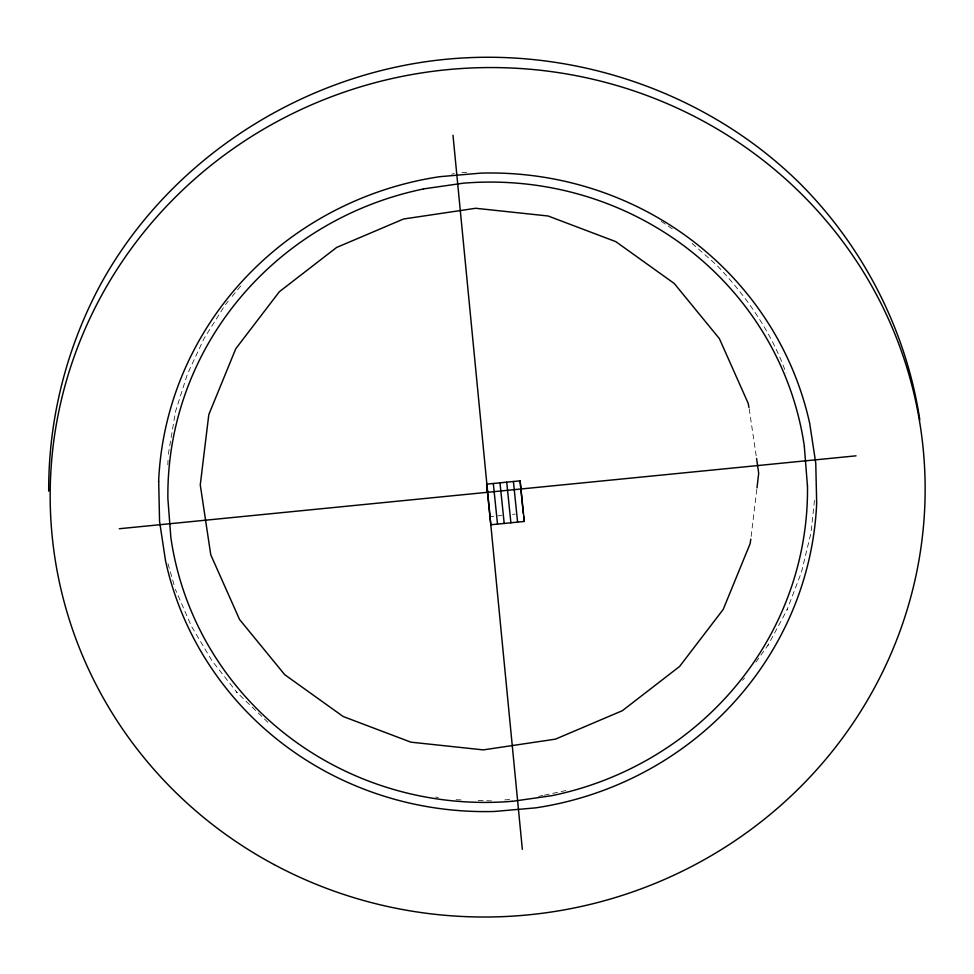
<?xml version="1.0" encoding="UTF-8"?>
<svg xmlns="http://www.w3.org/2000/svg" width="974" height="974" viewBox="0 0 974 974"><rect width="100%" height="100%" fill="white"/><g stroke="black" fill="none" stroke-linecap="round" stroke-linejoin="round"><path stroke-width="0.73" stroke-dasharray="4.87 3.65" d="M167.796 464.756L168.027 460.264M168.332 454.274L175.551 411.369L187.434 374.077L204.041 338.477L224.58 305.885M814.495 500.429L810.965 532.961L801.505 572.067L787.077 609.761L787.418 609.152L767.902 645.445M756.822 489.338L750.991 537.636M755.958 662.077L768.218 644.885M225.396 304.606L228.293 301.088M232.153 296.4L242.794 283.495M742.517 680.266L744.562 678.038M538.622 796.367L542.956 795.441M544.405 795.137L566.101 790.498M451.571 174.09L454.517 173.676M489.764 516.646L493.781 516.244M497.811 515.843L501.829 515.453M512.543 514.382L515.222 514.126M504.8 799.91L512.166 799.252M461.871 172.617L467.812 172.495M456.076 799.727L461.98 799.922M478.234 800.458L491.529 800.908M435.597 797.061L438.519 797.511M661.224 221.354L675.079 230.741M267.911 722.355L236.548 692.039L237.011 692.538L212.028 660.774L191.367 626.185L175.357 589.331M692.112 243.415L716.474 264.904C746.242 296.023 771.53 332.244 786.03 373.018M167.966 563.629L174.541 586.47M749.189 408.837L756.579 458.474"/><path stroke-width="1.46" d="M48.7 491.152C48.396 419.599 66.281 348.643 99.969 285.552L100.298 284.956C170.389 156.534 307.504 70.347 452.873 58.671C579.92 48.432 710.216 94.332 800.859 184.378L801.31 184.853C864.194 248.37 906.417 331.367 919.797 419.818M756.993 487.877L758.697 473.267L756.579 458.474M750.784 539.121L750.175 543.553L723.195 609.444L679.596 666.459L622.374 710.691L555.411 739.156L483.274 749.883L410.882 742.164L343.165 716.511L284.725 674.678L239.567 619.513L210.761 554.778L200.267 484.894L208.801 414.607L235.781 348.716L279.368 291.701L336.59 247.469L403.553 219.004L475.689 208.278L548.094 215.997L615.812 241.649L674.239 283.483L719.396 338.648L748.202 403.382L748.945 407.473M423.471 188.907L463.247 183.197A319.813 310.182 -7.3 0 1 804.439 446.81M512.068 801.383L551.832 795.673A319.801 310.158 -7.3 0 0 807.483 485.636M486.61 484.151L520.104 480.839L524.292 521.455L490.811 524.767L486.61 484.151L487.657 492.284M119.291 528.736L856.024 455.832M523.598 516.037L524.292 521.455M513.408 481.509L517.596 522.125M506.711 482.167L510.9 522.782M500.003 482.836L504.203 523.452M493.307 483.494L497.507 524.109M520.104 480.839L523.257 513.322M452.983 135.252L522.332 849.316M804.354 446.81L807.422 485.636M158.701 481.302L159.553 521.394L165.568 561.024A329.285 319.362 -7.3 0 0 494.415 811.464L535.615 807.872A329.297 319.375 -7.3 0 0 816.675 503.278L815.762 463.186L809.735 423.556A329.285 319.362 -7.3 0 0 480.9 173.116L439.688 176.696A329.297 319.375 -7.3 0 0 158.628 481.302M512.056 801.298A319.813 310.182 -7.3 0 1 170.876 537.77L167.893 498.944A319.801 310.158 -7.3 0 1 423.483 188.968M274.132 864.583A437.703 424.518 -7.3 0 0 925.105 483.189A437.703 424.518 -7.3 0 0 263.723 129.092A437.703 424.518 -7.3 0 0 274.132 864.583"/></g></svg>
